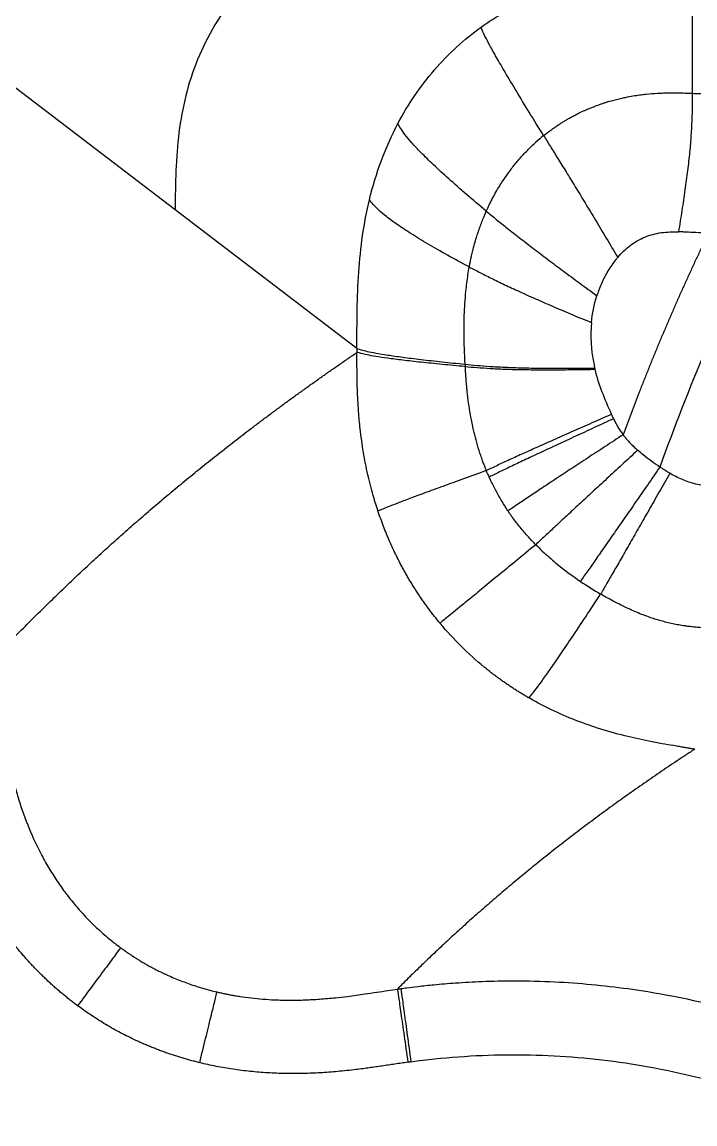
# Model space of a CAD drawing. Extents: x -54 to 18, y -18 to 89.
# Drawn here: x -45.58 to -41.06, y 16.23 to 23.63 of the extents above; entities that cross this region are included whole.
import ezdxf

# ---------------------------------------------------------------- set-up
doc = ezdxf.new("R2010")
doc.units = 0
doc.header["$MEASUREMENT"] = 0
doc.layers.add('GEOMETRY', color=2, linetype='Continuous', lineweight=25)

# ---------------------------------------------------------------- blocks, each defined once
blk = doc.blocks.new('2026 MINI-ASPIRE')
at = {"layer": 'GEOMETRY'}
for p, q in [((-26.6753, -28.3816), (-27.898, -27.4487)), ((-25.454, -29.3135), (-26.6753, -28.3816)), ((-25.454, -29.3135), (-25.454, -29.3387)), ((-25.454, -29.3387), (-25.454, -29.3398)), ((-26.1678, -29.8532), (-26.1678, -29.8533))]:
    blk.add_line(p, q, dxfattribs=at)
for points, knots in [([(-27.898, -27.4487), (-27.8986, -27.3919), (-27.8992, -27.3358), (-27.898, -27.2246), (-27.8961, -27.1696), (-27.8882, -27.0604), (-27.8822, -27.0062), (-27.8648, -26.8987), (-27.8536, -26.8454), (-27.8252, -26.7394), (-27.8082, -26.6867), (-27.7682, -26.582), (-27.7453, -26.5299), (-27.6685, -26.3744), (-27.6062, -26.2717), (-27.4664, -26.0678), (-27.3889, -25.9665), (-27.2287, -25.7648), (-27.1462, -25.6644), (-26.9871, -25.4638), (-26.9106, -25.3635), (-26.7738, -25.1625), (-26.7135, -25.0618), (-26.6646, -24.9602)], [0, 0, 0, 0, 0.0625, 0.0625, 0.125, 0.125, 0.1875, 0.1875, 0.25, 0.25, 0.3125, 0.3125, 0.375, 0.375, 0.5, 0.5, 0.625, 0.625, 0.75, 0.75, 0.875, 0.875, 1, 1, 1, 1]), ([(-23.2033, -25.8802), (-23.3309, -25.8838), (-23.456, -25.8874), (-23.7027, -25.8979), (-23.8243, -25.905), (-24.064, -25.925), (-24.1822, -25.9381), (-24.4149, -25.9718), (-24.5294, -25.9926), (-24.7537, -26.0427), (-24.8635, -26.0721), (-25.0772, -26.1398), (-25.1811, -26.1781), (-25.4813, -26.3063), (-25.6663, -26.4093), (-25.9118, -26.5859), (-25.9883, -26.6484), (-26.1293, -26.7796), (-26.1939, -26.8483), (-26.3102, -26.9906), (-26.362, -27.0643), (-26.4525, -27.2157), (-26.4912, -27.2934), (-26.5562, -27.4517), (-26.5823, -27.5324), (-26.6235, -27.6961), (-26.6385, -27.7791), (-26.6596, -27.9473), (-26.6658, -28.0324), (-26.6731, -28.2051), (-26.6742, -28.2926), (-26.6753, -28.3816)], [0, 0, 0, 0, 0.0625, 0.0625, 0.125, 0.125, 0.1875, 0.1875, 0.25, 0.25, 0.3125, 0.3125, 0.375, 0.375, 0.5, 0.5, 0.5625, 0.5625, 0.625, 0.625, 0.6875, 0.6875, 0.75, 0.75, 0.8125, 0.8125, 0.875, 0.875, 0.9375, 0.9375, 1, 1, 1, 1]), ([(-24.6207, -27.1551), (-24.5196, -27.0826), (-24.4119, -27.0218), (-24.1876, -26.9246), (-24.071, -26.8883), (-23.8918, -26.8502), (-23.8314, -26.8401), (-23.7093, -26.8246), (-23.6476, -26.8192), (-23.5229, -26.8118), (-23.46, -26.8098), (-23.3328, -26.8078), (-23.2685, -26.8078), (-23.2033, -26.8078)], [0, 0, 0, 0, 0.25, 0.25, 0.5, 0.5, 0.625, 0.625, 0.75, 0.75, 0.875, 0.875, 1, 1, 1, 1]), ([(-23.2033, -26.8078), (-23.2033, -26.814), (-23.2033, -26.8206), (-23.2033, -26.8385), (-23.2033, -26.8499), (-23.2033, -26.8803), (-23.2033, -26.8993), (-23.2033, -26.9463), (-23.2033, -26.9743), (-23.2033, -27.0398), (-23.2033, -27.0773), (-23.2033, -27.1612), (-23.2033, -27.2076), (-23.2033, -27.3082), (-23.2033, -27.3623), (-23.2033, -27.4767), (-23.2033, -27.5368), (-23.2033, -27.599)], [0, 0, 0, 0, 0.125, 0.125, 0.25, 0.25, 0.375, 0.375, 0.5, 0.5, 0.625, 0.625, 0.75, 0.75, 0.875, 0.875, 1, 1, 1, 1]), ([(-25.179, -27.8025), (-25.1103, -27.6724), (-25.0279, -27.5512), (-24.84, -27.3334), (-24.7345, -27.2368), (-24.6207, -27.1551)], [0, 0, 0, 0, 0.5, 0.5, 1, 1, 1, 1]), ([(-24.2008, -27.8835), (-24.2343, -27.8294), (-24.2666, -27.7769), (-24.3279, -27.6767), (-24.3569, -27.629), (-24.4105, -27.5398), (-24.4352, -27.4983), (-24.4797, -27.4227), (-24.4995, -27.3885), (-24.5341, -27.3278), (-24.5488, -27.3014), (-24.5735, -27.256), (-24.5834, -27.237), (-24.5992, -27.2054), (-24.605, -27.1928), (-24.6142, -27.1716), (-24.6176, -27.1632), (-24.6207, -27.1551)], [0, 0, 0, 0, 0.125, 0.125, 0.25, 0.25, 0.375, 0.375, 0.5, 0.5, 0.625, 0.625, 0.75, 0.75, 0.875, 0.875, 1, 1, 1, 1]), ([(-23.8147, -27.6706), (-23.8082, -27.6684), (-23.7953, -27.664), (-23.776, -27.6579), (-23.757, -27.6523), (-23.7382, -27.647), (-23.7198, -27.642), (-23.7016, -27.6374), (-23.6838, -27.6332), (-23.6627, -27.6285), (-23.631, -27.6219), (-23.5914, -27.6148), (-23.5493, -27.6087), (-23.4983, -27.6028), (-23.4478, -27.5989), (-23.3958, -27.5968), (-23.3509, -27.5959), (-23.3021, -27.596), (-23.2511, -27.5971), (-23.2187, -27.5984), (-23.2033, -27.599)], [0, 0, 0, 0, 0.033244, 0.065884, 0.097919, 0.129351, 0.160179, 0.190403, 0.220023, 0.249039, 0.295275, 0.376371, 0.443982, 0.501313, 0.625208, 0.688911, 0.753093, 0.842965, 0.925269, 1, 1, 1, 1]), ([(-23.2034, -27.599), (-23.2034, -27.6261), (-23.2034, -27.6542), (-23.2041, -27.7134), (-23.2047, -27.7446), (-23.2071, -27.8103), (-23.2089, -27.8448), (-23.2138, -27.9174), (-23.2169, -27.9553), (-23.2246, -28.0343), (-23.2292, -28.0753), (-23.2397, -28.16), (-23.2456, -28.2037), (-23.2585, -28.2933), (-23.2654, -28.3392), (-23.2799, -28.433), (-23.2875, -28.4809), (-23.2949, -28.5298)], [0, 0, 0, 0, 0.125, 0.125, 0.25, 0.25, 0.375, 0.375, 0.5, 0.5, 0.625, 0.625, 0.75, 0.75, 0.875, 0.875, 1, 1, 1, 1]), ([(-23.2033, -27.599), (-23.1886, -27.5996), (-23.1572, -27.601), (-23.0945, -27.6041), (-23.0257, -27.6076), (-22.9562, -27.6112), (-22.904, -27.6137), (-22.862, -27.6156), (-22.8374, -27.6165), (-22.8268, -27.6169)], [0, 0, 0, 0, 0.117031, 0.249956, 0.499997, 0.665414, 0.803885, 0.915413, 1, 1, 1, 1]), ([(-24.0995, -27.8098), (-24.0934, -27.8058), (-24.0805, -27.7975), (-24.0603, -27.7849), (-24.0383, -27.7719), (-24.0144, -27.7584), (-23.9887, -27.7447), (-23.9584, -27.7294), (-23.9257, -27.7142), (-23.8904, -27.6991), (-23.8541, -27.6846), (-23.8285, -27.6755), (-23.8147, -27.6706)], [0, 0, 0, 0, 0.069345, 0.144275, 0.224791, 0.310891, 0.402573, 0.499835, 0.630913, 0.743626, 0.861438, 1, 1, 1, 1]), ([(-25.3704, -28.3147), (-25.3487, -28.2247), (-25.3221, -28.1365), (-25.2583, -27.9653), (-25.2212, -27.8822), (-25.179, -27.8025)], [0, 0, 0, 0, 0.5, 0.5, 1, 1, 1, 1]), ([(-24.5856, -28.3908), (-24.6317, -28.3526), (-24.6762, -28.315), (-24.7606, -28.2424), (-24.8004, -28.2074), (-24.8745, -28.141), (-24.9086, -28.1095), (-24.9705, -28.0509), (-24.9982, -28.0237), (-25.047, -27.974), (-25.0681, -27.9516), (-25.1038, -27.9113), (-25.1185, -27.8935), (-25.1426, -27.8619), (-25.152, -27.8482), (-25.1674, -27.8237), (-25.1734, -27.8128), (-25.179, -27.8025)], [0, 0, 0, 0, 0.125, 0.125, 0.25, 0.25, 0.375, 0.375, 0.5, 0.5, 0.625, 0.625, 0.75, 0.75, 0.875, 0.875, 1, 1, 1, 1]), ([(-24.2008, -27.8835), (-24.1968, -27.8803), (-24.1889, -27.874), (-24.1772, -27.8649), (-24.165, -27.8557), (-24.1474, -27.8428), (-24.1294, -27.83), (-24.1117, -27.8179), (-24.1036, -27.8125), (-24.0995, -27.8098)], [0, 0, 0, 0, 0.121594, 0.243188, 0.355095, 0.486458, 0.766252, 0.883122, 1, 1, 1, 1]), ([(-24.2007, -27.8834), (-24.1862, -27.9069), (-24.1711, -27.9311), (-24.1392, -27.9823), (-24.1225, -28.0093), (-24.0872, -28.0662), (-24.0687, -28.0961), (-24.0298, -28.1592), (-24.0095, -28.1923), (-23.9673, -28.2615), (-23.9454, -28.2976), (-23.9003, -28.3722), (-23.8771, -28.4109), (-23.8295, -28.4904), (-23.8051, -28.5312), (-23.7552, -28.6148), (-23.7297, -28.6575), (-23.7034, -28.7012)], [0, 0, 0, 0, 0.125, 0.125, 0.25, 0.25, 0.375, 0.375, 0.5, 0.5, 0.625, 0.625, 0.75, 0.75, 0.875, 0.875, 1, 1, 1, 1]), ([(-24.5856, -28.3908), (-24.5825, -28.3841), (-24.576, -28.3696), (-24.565, -28.3466), (-24.5522, -28.3209), (-24.5374, -28.2925), (-24.5121, -28.247), (-24.481, -28.1961), (-24.4457, -28.1447), (-24.4179, -28.1071), (-24.3917, -28.0738), (-24.3649, -28.0419), (-24.3377, -28.0114), (-24.31, -27.9823), (-24.282, -27.9545), (-24.2628, -27.9369), (-24.2533, -27.9282)], [0, 0, 0, 0, 0.038762, 0.083188, 0.133271, 0.189002, 0.250374, 0.405401, 0.501007, 0.576167, 0.650028, 0.722595, 0.793873, 0.863864, 0.932572, 1, 1, 1, 1]), ([(-25.454, -29.3135), (-25.454, -29.2258), (-25.454, -29.1395), (-25.4508, -28.9689), (-25.4477, -28.8847), (-25.4363, -28.7181), (-25.4279, -28.6358), (-25.4044, -28.4734), (-25.3893, -28.3933), (-25.3704, -28.3147)], [0, 0, 0, 0, 0.25, 0.25, 0.5, 0.5, 0.75, 0.75, 1, 1, 1, 1]), ([(-24.6997, -28.7658), (-24.7502, -28.7391), (-24.799, -28.7127), (-24.8918, -28.6611), (-24.9357, -28.6359), (-25.0176, -28.5876), (-25.0556, -28.5644), (-25.1247, -28.5205), (-25.1558, -28.4999), (-25.2111, -28.4614), (-25.2352, -28.4436), (-25.2766, -28.411), (-25.294, -28.3962), (-25.3231, -28.3691), (-25.3348, -28.357), (-25.3546, -28.3346), (-25.3627, -28.3244), (-25.3704, -28.3147)], [0, 0, 0, 0, 0.125, 0.125, 0.25, 0.25, 0.375, 0.375, 0.5, 0.5, 0.625, 0.625, 0.75, 0.75, 0.875, 0.875, 1, 1, 1, 1]), ([(-24.638, -28.5248), (-24.6368, -28.5213), (-24.6337, -28.5122), (-24.6263, -28.4916), (-24.6152, -28.4621), (-24.6028, -28.431), (-24.5927, -28.4069), (-24.5875, -28.3952), (-24.5856, -28.3908)], [0, 0, 0, 0, 0.077215, 0.200872, 0.456496, 0.73385, 0.900002, 1, 1, 1, 1]), ([(-24.5856, -28.3908), (-24.5642, -28.4086), (-24.5421, -28.4268), (-24.4954, -28.4647), (-24.4708, -28.4845), (-24.4189, -28.5258), (-24.3915, -28.5473), (-24.3339, -28.5921), (-24.3037, -28.6154), (-24.2407, -28.6636), (-24.2079, -28.6884), (-24.1401, -28.7395), (-24.1051, -28.7657), (-24.0333, -28.8192), (-23.9965, -28.8465), (-23.9211, -28.9021), (-23.8826, -28.9303), (-23.8432, -28.9591)], [0, 0, 0, 0, 0.125, 0.125, 0.25, 0.25, 0.375, 0.375, 0.5, 0.5, 0.625, 0.625, 0.75, 0.75, 0.875, 0.875, 1, 1, 1, 1]), ([(-24.6997, -28.7658), (-24.6983, -28.7579), (-24.6951, -28.7407), (-24.6894, -28.7129), (-24.6823, -28.681), (-24.6729, -28.6423), (-24.6617, -28.6009), (-24.6497, -28.5604), (-24.6417, -28.536), (-24.638, -28.5248)], [0, 0, 0, 0, 0.096571, 0.210646, 0.342199, 0.491196, 0.689412, 0.858992, 1, 1, 1, 1]), ([(-23.7034, -28.7012), (-23.6784, -28.6721), (-23.6507, -28.6453), (-23.5894, -28.599), (-23.5559, -28.5797), (-23.485, -28.5505), (-23.4477, -28.5407), (-23.3908, -28.5325), (-23.3717, -28.5309), (-23.3333, -28.5293), (-23.3141, -28.5294), (-23.2949, -28.5298)], [0, 0, 0, 0, 0.25, 0.25, 0.5, 0.5, 0.75, 0.75, 0.875, 0.875, 1, 1, 1, 1]), ([(-23.0949, -28.54), (-23.1062, -28.5635), (-23.1288, -28.6105), (-23.1621, -28.6811), (-23.1951, -28.7519), (-23.2276, -28.8227), (-23.2597, -28.8936), (-23.2915, -28.9646), (-23.3228, -29.0357), (-23.3537, -29.1069), (-23.3842, -29.1781), (-23.4144, -29.2493), (-23.4441, -29.3207), (-23.4734, -29.3921), (-23.5023, -29.4635), (-23.5308, -29.535), (-23.5589, -29.6066), (-23.5866, -29.6782), (-23.6139, -29.7498), (-23.6408, -29.8215), (-23.6584, -29.8693), (-23.6672, -29.8932)], [0, 0, 0, 0, 0.05322, 0.106379, 0.159475, 0.212508, 0.265478, 0.318383, 0.371223, 0.423998, 0.476706, 0.529348, 0.581921, 0.634427, 0.686863, 0.73923, 0.791527, 0.843753, 0.895907, 0.94799, 1, 1, 1, 1]), ([(-23.228, -28.5324), (-23.2367, -28.532), (-23.2537, -28.5312), (-23.276, -28.5304), (-23.2897, -28.53), (-23.2949, -28.5299)], [0, 0, 0, 0, 0.3878383, 0.7649182, 1, 1, 1, 1]), ([(-23.7034, -28.7012), (-23.7054, -28.7036), (-23.7096, -28.7085), (-23.7233, -28.7253), (-23.744, -28.7529), (-23.777, -28.8042), (-23.8122, -28.8721), (-23.8337, -28.9292), (-23.8431, -28.9588), (-23.8432, -28.9591)], [0, 0, 0, 0, 0.032298, 0.064823, 0.22122, 0.381454, 0.684275, 0.996333, 1, 1, 1, 1]), ([(-24.7277, -29.4191), (-24.7285, -29.4053), (-24.73, -29.3778), (-24.7318, -29.3362), (-24.7333, -29.2944), (-24.7347, -29.2379), (-24.7353, -29.1702), (-24.7338, -29.0904), (-24.7298, -29.0109), (-24.7238, -28.9383), (-24.7165, -28.8737), (-24.709, -28.8194), (-24.7028, -28.7836), (-24.6997, -28.7658)], [0, 0, 0, 0, 0.063023, 0.126446, 0.190256, 0.254444, 0.385211, 0.500309, 0.619667, 0.749467, 0.833726, 0.917239, 1, 1, 1, 1]), ([(-24.6997, -28.7658), (-24.6756, -28.7785), (-24.6508, -28.7915), (-24.5984, -28.8183), (-24.571, -28.8321), (-24.5131, -28.8605), (-24.4826, -28.8752), (-24.4187, -28.9054), (-24.3852, -28.9209), (-24.3156, -28.9527), (-24.2794, -28.9689), (-24.2047, -29.0018), (-24.1662, -29.0185), (-24.0874, -29.0524), (-24.047, -29.0695), (-23.9645, -29.1042), (-23.9225, -29.1217), (-23.8796, -29.1395)], [0, 0, 0, 0, 0.125, 0.125, 0.25, 0.25, 0.375, 0.375, 0.5, 0.5, 0.625, 0.625, 0.75, 0.75, 0.875, 0.875, 1, 1, 1, 1]), ([(-23.8795, -29.1395), (-23.8801, -29.1458), (-23.8812, -29.1583), (-23.8823, -29.1771), (-23.8831, -29.196), (-23.8835, -29.2149), (-23.8835, -29.2338), (-23.8831, -29.2528), (-23.8823, -29.2717), (-23.8811, -29.2907), (-23.8795, -29.3097), (-23.8766, -29.3387), (-23.8711, -29.3777), (-23.8643, -29.4133), (-23.8593, -29.4361), (-23.8577, -29.4426), (-23.857, -29.4459)], [0, 0, 0, 0, 0.061105, 0.122223, 0.183378, 0.244592, 0.305888, 0.367288, 0.428815, 0.49049, 0.552337, 0.614378, 0.77321, 0.934805, 0.967292, 1, 1, 1, 1]), ([(-25.454, -29.3135), (-25.4452, -29.3164), (-25.436, -29.3194), (-25.4137, -29.3258), (-25.4006, -29.3292), (-25.3684, -29.3365), (-25.3493, -29.3403), (-25.3038, -29.3486), (-25.2775, -29.353), (-25.2174, -29.3621), (-25.1837, -29.3669), (-25.109, -29.3769), (-25.068, -29.382), (-24.98, -29.3925), (-24.9328, -29.3978), (-24.8336, -29.4084), (-24.7815, -29.4138), (-24.7277, -29.4191)], [0, 0, 0, 0, 0.125, 0.125, 0.25, 0.25, 0.375, 0.375, 0.5, 0.5, 0.625, 0.625, 0.75, 0.75, 0.875, 0.875, 1, 1, 1, 1]), ([(-26.1678, -29.8532), (-26.1486, -29.8386), (-26.11, -29.8094), (-26.0521, -29.7659), (-25.9938, -29.7226), (-25.9352, -29.6794), (-25.8762, -29.6363), (-25.8169, -29.5935), (-25.7573, -29.5508), (-25.6973, -29.5082), (-25.6369, -29.4658), (-25.5763, -29.4236), (-25.5152, -29.3815), (-25.4744, -29.3537), (-25.454, -29.3398)], [0, 0, 0, 0, 0.080759, 0.161985, 0.243679, 0.325842, 0.408472, 0.49157, 0.575137, 0.659173, 0.743676, 0.828649, 0.91409, 1, 1, 1, 1]), ([(-24.7268, -29.4346), (-24.7806, -29.4299), (-24.8328, -29.4251), (-24.9321, -29.4155), (-24.9794, -29.4107), (-25.0675, -29.4012), (-25.1085, -29.3966), (-25.1833, -29.3876), (-25.2172, -29.3832), (-25.2773, -29.3749), (-25.3037, -29.3709), (-25.3492, -29.3633), (-25.3683, -29.3598), (-25.4006, -29.3531), (-25.4137, -29.35), (-25.436, -29.3441), (-25.4452, -29.3414), (-25.454, -29.3387)], [0, 0, 0, 0, 0.125, 0.125, 0.25, 0.25, 0.375, 0.375, 0.5, 0.5, 0.625, 0.625, 0.75, 0.75, 0.875, 0.875, 1, 1, 1, 1]), ([(-25.3128, -30.405), (-25.3156, -30.3965), (-25.3213, -30.3793), (-25.3294, -30.3535), (-25.3373, -30.3275), (-25.3559, -30.2638), (-25.3827, -30.1587), (-25.4121, -30.0087), (-25.4317, -29.8665), (-25.4447, -29.7248), (-25.4519, -29.585), (-25.454, -29.453), (-25.454, -29.3709), (-25.454, -29.3398)], [0, 0, 0, 0, 0.025051, 0.050142, 0.075271, 0.100432, 0.234484, 0.376518, 0.524918, 0.633075, 0.771935, 0.913511, 1, 1, 1, 1]), ([(-24.7277, -29.4192), (-24.7023, -29.4217), (-24.6761, -29.4242), (-24.6209, -29.429), (-24.5919, -29.4312), (-24.5305, -29.4354), (-24.4982, -29.4372), (-24.4304, -29.4404), (-24.3948, -29.4417), (-24.3207, -29.4439), (-24.2823, -29.4447), (-24.2028, -29.4459), (-24.1619, -29.4463), (-24.078, -29.4467), (-24.0351, -29.4467), (-23.9474, -29.4464), (-23.9027, -29.4462), (-23.857, -29.4459)], [0, 0, 0, 0, 0.125, 0.125, 0.25, 0.25, 0.375, 0.375, 0.5, 0.5, 0.625, 0.625, 0.75, 0.75, 0.875, 0.875, 1, 1, 1, 1]), ([(-24.7268, -29.4345), (-24.7014, -29.4368), (-24.6752, -29.439), (-24.62, -29.4433), (-24.591, -29.4453), (-24.5296, -29.4488), (-24.4973, -29.4504), (-24.4293, -29.453), (-24.3938, -29.454), (-24.3196, -29.4555), (-24.2811, -29.4559), (-24.2016, -29.4564), (-24.1606, -29.4564), (-24.0766, -29.4559), (-24.0336, -29.4555), (-23.9458, -29.4544), (-23.901, -29.4538), (-23.8553, -29.453)], [0, 0, 0, 0, 0.125, 0.125, 0.25, 0.25, 0.375, 0.375, 0.5, 0.5, 0.625, 0.625, 0.75, 0.75, 0.875, 0.875, 1, 1, 1, 1]), ([(-24.7227, -29.499), (-24.7234, -29.4879), (-24.7249, -29.4664), (-24.7262, -29.445), (-24.7268, -29.4346)], [0, 0, 0, 0, 0.519072, 1, 1, 1, 1]), ([(-23.7443, -29.7552), (-23.7662, -29.7061), (-23.7879, -29.6569), (-23.826, -29.5565), (-23.8426, -29.5052), (-23.8553, -29.453)], [0, 0, 0, 0, 0.5, 0.5, 1, 1, 1, 1]), ([(-24.7165, -29.576), (-24.7171, -29.569), (-24.7184, -29.5551), (-24.7199, -29.5374), (-24.7213, -29.5187), (-24.7222, -29.5069), (-24.7227, -29.499)], [0, 0, 0, 0, 0.271148, 0.542274, 0.691516, 1, 1, 1, 1]), ([(-24.5851, -30.1334), (-24.5875, -30.1275), (-24.5928, -30.1145), (-24.6013, -30.0927), (-24.6115, -30.0652), (-24.6227, -30.0333), (-24.6379, -29.9867), (-24.6549, -29.9293), (-24.6684, -29.8757), (-24.6783, -29.8309), (-24.6878, -29.7836), (-24.699, -29.7185), (-24.7078, -29.6565), (-24.7132, -29.609), (-24.7154, -29.5866), (-24.7165, -29.576)], [0, 0, 0, 0, 0.032922, 0.073557, 0.121912, 0.185938, 0.249988, 0.377861, 0.498286, 0.538504, 0.617306, 0.750332, 0.882759, 0.944193, 1, 1, 1, 1]), ([(-23.7443, -29.7552), (-23.7893, -29.7751), (-23.8332, -29.7946), (-23.9192, -29.8327), (-23.9612, -29.8514), (-24.0431, -29.8876), (-24.0829, -29.9053), (-24.1601, -29.9395), (-24.1973, -29.9561), (-24.2688, -29.988), (-24.303, -30.0033), (-24.3681, -30.0327), (-24.399, -30.0467), (-24.4573, -30.0735), (-24.4848, -30.0862), (-24.5368, -30.1106), (-24.5614, -30.1222), (-24.5851, -30.1334)], [0, 0, 0, 0, 0.125, 0.125, 0.25, 0.25, 0.375, 0.375, 0.5, 0.5, 0.625, 0.625, 0.75, 0.75, 0.875, 0.875, 1, 1, 1, 1]), ([(-23.731, -29.7849), (-23.7756, -29.8055), (-23.8193, -29.8256), (-23.9046, -29.8649), (-23.9463, -29.8842), (-24.0275, -29.9218), (-24.067, -29.9401), (-24.1435, -29.9758), (-24.1805, -29.993), (-24.2514, -30.0263), (-24.2854, -30.0423), (-24.35, -30.0728), (-24.3807, -30.0874), (-24.4388, -30.115), (-24.4662, -30.1281), (-24.5181, -30.1531), (-24.5427, -30.165), (-24.5664, -30.1765)], [0, 0, 0, 0, 0.125, 0.125, 0.25, 0.25, 0.375, 0.375, 0.5, 0.5, 0.625, 0.625, 0.75, 0.75, 0.875, 0.875, 1, 1, 1, 1]), ([(-23.731, -29.7849), (-23.7288, -29.7898), (-23.7244, -29.7994), (-23.7172, -29.8136), (-23.7098, -29.8275), (-23.702, -29.8412), (-23.6938, -29.8546), (-23.6853, -29.8677), (-23.6765, -29.8807), (-23.6703, -29.8891), (-23.6672, -29.8933)], [0, 0, 0, 0, 0.126439, 0.252288, 0.377637, 0.502573, 0.627188, 0.75157, 0.875811, 1, 1, 1, 1]), ([(-27.841, -31.3421), (-27.826, -31.3265), (-27.7959, -31.2953), (-27.7506, -31.249), (-27.7052, -31.2029), (-27.6597, -31.157), (-27.614, -31.1114), (-27.5681, -31.066), (-27.5221, -31.0209), (-27.4759, -30.976), (-27.4296, -30.9314), (-27.3831, -30.887), (-27.3365, -30.8429), (-27.2897, -30.799), (-27.2428, -30.7554), (-27.1957, -30.712), (-27.1485, -30.6689), (-27.1011, -30.626), (-27.0536, -30.5833), (-26.9883, -30.5253), (-26.9049, -30.4522), (-26.803, -30.3645), (-26.6999, -30.2776), (-26.5957, -30.1913), (-26.4904, -30.1056), (-26.3839, -30.0207), (-26.2763, -29.9363), (-26.2041, -29.8811), (-26.1678, -29.8533)], [0, 0, 0, 0, 0.027062, 0.054208, 0.081438, 0.108752, 0.13615, 0.163632, 0.191198, 0.218848, 0.246582, 0.274401, 0.302304, 0.330291, 0.358363, 0.386519, 0.41476, 0.443085, 0.471495, 0.49999, 0.560174, 0.621019, 0.682525, 0.744694, 0.807526, 0.87102, 0.935178, 1, 1, 1, 1]), ([(-23.6672, -29.8933), (-23.7081, -29.92), (-23.7481, -29.9462), (-23.8264, -29.9974), (-23.8647, -30.0225), (-23.9394, -30.0714), (-23.9758, -30.0954), (-24.0463, -30.1418), (-24.0805, -30.1643), (-24.1461, -30.2077), (-24.1776, -30.2285), (-24.2376, -30.2684), (-24.2662, -30.2875), (-24.3204, -30.3237), (-24.3461, -30.3409), (-24.3949, -30.3737), (-24.418, -30.3893), (-24.4404, -30.4044)], [0, 0, 0, 0, 0.125, 0.125, 0.25, 0.25, 0.375, 0.375, 0.5, 0.5, 0.625, 0.625, 0.75, 0.75, 0.875, 0.875, 1, 1, 1, 1]), ([(-23.6672, -29.8932), (-23.6648, -29.8964), (-23.6599, -29.9029), (-23.6522, -29.9125), (-23.644, -29.9222), (-23.6355, -29.9319), (-23.6226, -29.946), (-23.6051, -29.9642), (-23.5898, -29.9784), (-23.5822, -29.9856)], [0, 0, 0, 0, 0.095616, 0.193657, 0.294171, 0.397199, 0.502782, 0.749984, 1, 1, 1, 1]), ([(-23.5695, -29.9969), (-23.6055, -30.0301), (-23.6407, -30.0626), (-23.7095, -30.1262), (-23.7432, -30.1574), (-23.809, -30.2182), (-23.8411, -30.2479), (-23.9033, -30.3055), (-23.9335, -30.3334), (-23.9915, -30.3872), (-24.0194, -30.4131), (-24.0727, -30.4626), (-24.098, -30.4862), (-24.1464, -30.5312), (-24.1693, -30.5526), (-24.2129, -30.5933), (-24.2336, -30.6126), (-24.2537, -30.6314)], [0, 0, 0, 0, 0.125, 0.125, 0.25, 0.25, 0.375, 0.375, 0.5, 0.5, 0.625, 0.625, 0.75, 0.75, 0.875, 0.875, 1, 1, 1, 1]), ([(-23.5822, -29.9856), (-23.5801, -29.9875), (-23.5759, -29.9913), (-23.5716, -29.995), (-23.5695, -29.9969)], [0, 0, 0, 0, 0.500927, 1, 1, 1, 1]), ([(-23.4202, -30.1099), (-23.4482, -30.1503), (-23.4755, -30.1897), (-23.529, -30.2671), (-23.5551, -30.3049), (-23.6062, -30.3787), (-23.6312, -30.4147), (-23.6796, -30.4845), (-23.703, -30.5183), (-23.7483, -30.5834), (-23.77, -30.6147), (-23.8117, -30.6745), (-23.8316, -30.703), (-23.8694, -30.7572), (-23.8874, -30.7829), (-23.9217, -30.8319), (-23.9381, -30.8552), (-23.9539, -30.8777)], [0, 0, 0, 0, 0.125, 0.125, 0.25, 0.25, 0.375, 0.375, 0.5, 0.5, 0.625, 0.625, 0.75, 0.75, 0.875, 0.875, 1, 1, 1, 1]), ([(-23.3537, -30.1518), (-23.365, -30.1452), (-23.3761, -30.1382), (-23.3983, -30.1242), (-23.4093, -30.1171), (-23.4202, -30.1099)], [0, 0, 0, 0, 0.5, 0.5, 1, 1, 1, 1]), ([(-24.5854, -30.1335), (-24.638, -30.1525), (-24.6892, -30.171), (-24.7868, -30.2065), (-24.8333, -30.2235), (-24.9204, -30.2554), (-24.961, -30.2703), (-25.0354, -30.2978), (-25.0692, -30.3104), (-25.1296, -30.3331), (-25.1561, -30.3431), (-25.2024, -30.3608), (-25.2221, -30.3685), (-25.2556, -30.3817), (-25.2695, -30.3872), (-25.2933, -30.3969), (-25.3032, -30.401), (-25.3128, -30.405)], [0, 0, 0, 0, 0.125, 0.125, 0.25, 0.25, 0.375, 0.375, 0.5, 0.5, 0.625, 0.625, 0.75, 0.75, 0.875, 0.875, 1, 1, 1, 1]), ([(-24.5664, -30.1765), (-24.5698, -30.1688), (-24.5763, -30.1545), (-24.5825, -30.1401), (-24.5854, -30.1335)], [0, 0, 0, 0, 0.53899, 1, 1, 1, 1]), ([(-24.4403, -30.4044), (-24.4412, -30.4032), (-24.4549, -30.3826), (-24.4826, -30.3386), (-24.5201, -30.2723), (-24.548, -30.2166), (-24.5625, -30.1849), (-24.5664, -30.1765)], [0, 0, 0, 0, 0.0170029, 0.284037, 0.5986866, 0.8933341, 1, 1, 1, 1]), ([(-23.3537, -30.1518), (-23.378, -30.1946), (-23.4017, -30.2364), (-23.4483, -30.3183), (-23.471, -30.3583), (-23.5155, -30.4364), (-23.5372, -30.4744), (-23.5793, -30.5482), (-23.5997, -30.5839), (-23.6391, -30.6527), (-23.658, -30.6857), (-23.6943, -30.7489), (-23.7117, -30.779), (-23.7447, -30.8362), (-23.7604, -30.8633), (-23.7903, -30.9149), (-23.8046, -30.9395), (-23.8183, -30.9632)], [0, 0, 0, 0, 0.125, 0.125, 0.25, 0.25, 0.375, 0.375, 0.5, 0.5, 0.625, 0.625, 0.75, 0.75, 0.875, 0.875, 1, 1, 1, 1]), ([(-22.9937, -30.254), (-23.025, -30.251), (-23.0562, -30.2474), (-23.1184, -30.2378), (-23.1494, -30.2317), (-23.2103, -30.2159), (-23.2403, -30.2061), (-23.2984, -30.182), (-23.3266, -30.1678), (-23.3537, -30.1518)], [0, 0, 0, 0, 0.25, 0.25, 0.5, 0.5, 0.75, 0.75, 1, 1, 1, 1]), ([(-24.8965, -31.1586), (-24.903, -31.1509), (-24.9158, -31.1353), (-24.9347, -31.1115), (-24.9533, -31.0876), (-24.9716, -31.0633), (-24.9896, -31.0387), (-25.0073, -31.0139), (-25.0246, -30.9889), (-25.0417, -30.9636), (-25.0584, -30.938), (-25.0747, -30.9123), (-25.0907, -30.8863), (-25.1064, -30.8601), (-25.1218, -30.8336), (-25.1367, -30.807), (-25.1514, -30.7802), (-25.1691, -30.7465), (-25.1898, -30.7057), (-25.2128, -30.6575), (-25.2349, -30.6085), (-25.256, -30.5587), (-25.276, -30.5081), (-25.2951, -30.4569), (-25.3069, -30.4223), (-25.3128, -30.405)], [0, 0, 0, 0, 0.034986, 0.070014, 0.105082, 0.140186, 0.175323, 0.210491, 0.245685, 0.280903, 0.316142, 0.351398, 0.386667, 0.421947, 0.457233, 0.492521, 0.527808, 0.56309, 0.62437, 0.686077, 0.748185, 0.810663, 0.873482, 0.936606, 1, 1, 1, 1]), ([(-24.2538, -30.6313), (-24.2576, -30.6274), (-24.2668, -30.618), (-24.2857, -30.5981), (-24.3198, -30.5607), (-24.3553, -30.519), (-24.3892, -30.476), (-24.4096, -30.4485), (-24.4271, -30.4239), (-24.436, -30.4108), (-24.4403, -30.4044)], [0, 0, 0, 0, 0.054932, 0.134986, 0.280149, 0.570873, 0.692618, 0.838804, 0.920746, 1, 1, 1, 1]), ([(-24.2538, -30.6313), (-24.3, -30.6694), (-24.345, -30.7064), (-24.4311, -30.7773), (-24.4722, -30.8111), (-24.5492, -30.8744), (-24.5852, -30.904), (-24.6511, -30.9582), (-24.6811, -30.9828), (-24.7347, -31.0267), (-24.7583, -31.046), (-24.7993, -31.0796), (-24.8168, -31.0939), (-24.8464, -31.118), (-24.8586, -31.1279), (-24.8795, -31.1449), (-24.8882, -31.1519), (-24.8965, -31.1586)], [0, 0, 0, 0, 0.125, 0.125, 0.25, 0.25, 0.375, 0.375, 0.5, 0.5, 0.625, 0.625, 0.75, 0.75, 0.875, 0.875, 1, 1, 1, 1]), ([(-24.3002, -31.6605), (-24.2939, -31.6533), (-24.2874, -31.6457), (-24.2716, -31.6265), (-24.2623, -31.6148), (-24.2399, -31.5853), (-24.2267, -31.5675), (-24.1956, -31.5245), (-24.1778, -31.4993), (-24.1374, -31.4413), (-24.1148, -31.4085), (-24.0653, -31.3357), (-24.0383, -31.2958), (-23.9807, -31.2097), (-23.95, -31.1635), (-23.8859, -31.0665), (-23.8525, -31.0156), (-23.8183, -30.9632)], [0, 0, 0, 0, 0.125, 0.125, 0.25, 0.25, 0.375, 0.375, 0.5, 0.5, 0.625, 0.625, 0.75, 0.75, 0.875, 0.875, 1, 1, 1, 1]), ([(-23.0779, -31.1943), (-23.0841, -31.1939), (-23.0976, -31.193), (-23.1192, -31.1914), (-23.146, -31.1892), (-23.176, -31.1864), (-23.2084, -31.183), (-23.237, -31.1795), (-23.2691, -31.1751), (-23.3039, -31.1691), (-23.3442, -31.1608), (-23.3974, -31.1481), (-23.468, -31.1276), (-23.5554, -31.0955), (-23.6329, -31.0614), (-23.6924, -31.0323), (-23.7373, -31.0089), (-23.7777, -30.9867), (-23.8056, -30.9706), (-23.8183, -30.9632)], [0, 0, 0, 0, 0.023988, 0.051654, 0.083017, 0.127154, 0.16722, 0.207607, 0.237646, 0.291045, 0.342794, 0.394808, 0.500176, 0.623795, 0.750489, 0.823703, 0.877023, 0.943911, 1, 1, 1, 1]), ([(-24.3002, -31.6605), (-24.3085, -31.6557), (-24.325, -31.6461), (-24.3496, -31.6313), (-24.3738, -31.6163), (-24.3978, -31.601), (-24.4215, -31.5855), (-24.4449, -31.5698), (-24.468, -31.5538), (-24.4908, -31.5375), (-24.5133, -31.5211), (-24.5355, -31.5044), (-24.5574, -31.4876), (-24.579, -31.4705), (-24.6472, -31.4152), (-24.7568, -31.3161), (-24.8512, -31.2131), (-24.8959, -31.1594), (-24.8965, -31.1586)], [0, 0, 0, 0, 0.036671, 0.073221, 0.109643, 0.145935, 0.182091, 0.21811, 0.253985, 0.289714, 0.325294, 0.360721, 0.395991, 0.431102, 0.46605, 0.732488, 0.996079, 1, 1, 1, 1]), ([(-23.1851, -32.0056), (-23.1928, -32.0043), (-23.2086, -32.0016), (-23.2331, -31.9975), (-23.2602, -31.993), (-23.2924, -31.9876), (-23.3413, -31.9795), (-23.4098, -31.9676), (-23.5188, -31.9471), (-23.6643, -31.915), (-23.8296, -31.8683), (-23.9939, -31.8099), (-24.1453, -31.7442), (-24.2474, -31.6909), (-24.2973, -31.6622), (-24.3002, -31.6605)], [0, 0, 0, 0, 0.0198741, 0.0409869, 0.0633719, 0.0900608, 0.124553, 0.1897869, 0.2677819, 0.407704, 0.5702419, 0.7061638, 0.8528948, 0.9915185, 1, 1, 1, 1]), ([(-27.8111, -31.9444), (-27.8096, -31.9556), (-27.8065, -31.978), (-27.8013, -32.0115), (-27.7957, -32.0448), (-27.7897, -32.078), (-27.7833, -32.1111), (-27.7715, -32.168), (-27.7533, -32.2448), (-27.7159, -32.3773), (-27.6593, -32.5361), (-27.5862, -32.6921), (-27.5186, -32.8116), (-27.4617, -32.9005), (-27.4009, -32.9849), (-27.3469, -33.0516), (-27.302, -33.1027), (-27.2673, -33.1398), (-27.2318, -33.1759), (-27.1953, -33.2109), (-27.1579, -33.2447), (-27.1196, -33.2773), (-27.0806, -33.3089), (-27.0539, -33.3289), (-27.0405, -33.3389)], [0, 0, 0, 0, 0.020712, 0.041398, 0.06205, 0.08266, 0.10322, 0.123725, 0.189247, 0.24774, 0.376006, 0.497707, 0.56296, 0.627362, 0.690868, 0.753447, 0.784516, 0.815515, 0.846442, 0.877298, 0.908081, 0.938792, 0.969432, 1, 1, 1, 1]), ([(-27.3294, -33.7287), (-27.3373, -33.7227), (-27.3532, -33.7109), (-27.3766, -33.6928), (-27.3999, -33.6743), (-27.4229, -33.6556), (-27.4456, -33.6366), (-27.4681, -33.6173), (-27.4903, -33.5976), (-27.5123, -33.5777), (-27.5341, -33.5575), (-27.5556, -33.537), (-27.5768, -33.5161), (-27.5978, -33.495), (-27.6186, -33.4736), (-27.6391, -33.4519), (-27.6593, -33.4299), (-27.6794, -33.4076), (-27.7201, -33.361), (-27.7795, -33.2883), (-27.854, -33.1866), (-27.9234, -33.0805), (-27.9771, -32.9884), (-28.0176, -32.9123), (-28.0469, -32.8538), (-28.0747, -32.7944), (-28.1011, -32.734), (-28.1261, -32.6729), (-28.1496, -32.6108), (-28.1717, -32.5478), (-28.1924, -32.484), (-28.2116, -32.4193), (-28.2294, -32.3537), (-28.2458, -32.2872), (-28.2607, -32.2199), (-28.2742, -32.1517), (-28.2863, -32.0826), (-28.2932, -32.0361), (-28.2966, -32.0128)], [0, 0, 0, 0, 0.014666, 0.029325, 0.043979, 0.05863, 0.073281, 0.087935, 0.102594, 0.11726, 0.131937, 0.146626, 0.16133, 0.176051, 0.190793, 0.205557, 0.220346, 0.235162, 0.250008, 0.312058, 0.374289, 0.436875, 0.499987, 0.532272, 0.564617, 0.597045, 0.629577, 0.662233, 0.695033, 0.727999, 0.76115, 0.794506, 0.828086, 0.861909, 0.895994, 0.93036, 0.965022, 1, 1, 1, 1]), ([(-23.1849, -32.0046), (-23.2051, -32.0177), (-23.2452, -32.0439), (-23.305, -32.0836), (-23.3645, -32.1234), (-23.4234, -32.1634), (-23.4819, -32.2034), (-23.5399, -32.2437), (-23.5974, -32.284), (-23.6545, -32.3245), (-23.711, -32.3651), (-23.7672, -32.4058), (-23.8228, -32.4466), (-23.878, -32.4876), (-23.9327, -32.5287), (-23.9869, -32.5698), (-24.0407, -32.6111), (-24.0939, -32.6525), (-24.1467, -32.694), (-24.2154, -32.7486), (-24.2993, -32.8164), (-24.3971, -32.8972), (-24.4921, -32.9774), (-24.5844, -33.0569), (-24.6749, -33.1366), (-24.7637, -33.2164), (-24.8507, -33.2962), (-24.9359, -33.3761), (-25.0195, -33.4561), (-25.1014, -33.5359), (-25.1554, -33.5898), (-25.1821, -33.6166)], [0, 0, 0, 0, 0.029404, 0.058616, 0.087638, 0.116468, 0.145106, 0.173553, 0.201809, 0.229874, 0.257748, 0.28543, 0.31292, 0.34022, 0.367328, 0.394245, 0.420971, 0.447505, 0.473849, 0.500001, 0.550406, 0.600034, 0.647475, 0.694166, 0.740107, 0.785297, 0.829737, 0.873427, 0.916367, 0.958558, 1, 1, 1, 1]), ([(-27.0405, -33.3389), (-27.0486, -33.3499), (-27.0621, -33.3681), (-27.098, -33.4165), (-27.1204, -33.4467), (-27.1718, -33.5161), (-27.2008, -33.5552), (-27.2629, -33.6389), (-27.2959, -33.6834), (-27.3294, -33.7287)], [0, 0, 0, 0, 0.25, 0.25, 0.5, 0.5, 0.75, 0.75, 1, 1, 1, 1]), ([(-27.0405, -33.3389), (-27.0335, -33.344), (-27.0195, -33.3543), (-26.9981, -33.3693), (-26.9763, -33.3841), (-26.9542, -33.3987), (-26.9317, -33.413), (-26.909, -33.427), (-26.8858, -33.4407), (-26.8624, -33.4542), (-26.8386, -33.4673), (-26.8144, -33.4802), (-26.79, -33.4927), (-26.7652, -33.5049), (-26.7401, -33.5168), (-26.7086, -33.5311), (-26.6706, -33.5474), (-26.6258, -33.5651), (-26.5805, -33.5817), (-26.5345, -33.5972), (-26.488, -33.6115), (-26.441, -33.6246), (-26.4094, -33.6324), (-26.3935, -33.6363)], [0, 0, 0, 0, 0.036278, 0.072762, 0.109452, 0.146349, 0.183452, 0.220761, 0.258277, 0.295999, 0.333927, 0.372061, 0.4104, 0.448946, 0.487697, 0.526653, 0.593569, 0.660724, 0.728116, 0.795744, 0.863603, 0.93169, 1, 1, 1, 1]), ([(-25.1592, -33.6133), (-25.1462, -33.6116), (-25.1086, -33.6065), (-25.0348, -33.5974), (-24.9258, -33.5858), (-24.7816, -33.5737), (-24.6019, -33.5639), (-24.3791, -33.5596), (-24.0518, -33.5676), (-23.5596, -33.6135), (-22.8582, -33.7564), (-22.3096, -33.9558), (-21.9718, -34.115), (-21.8884, -34.156), (-21.8057, -34.1984), (-21.7237, -34.2422), (-21.6424, -34.2873), (-21.5619, -34.3338), (-21.4822, -34.3816), (-21.4032, -34.4308), (-21.3252, -34.4812), (-21.2479, -34.5329), (-21.1715, -34.5859), (-21.0961, -34.6402), (-21.0215, -34.6957), (-20.9478, -34.7525), (-20.8752, -34.8104), (-20.8034, -34.8696), (-20.7327, -34.9299), (-20.663, -34.9914), (-20.5944, -35.0541), (-20.5267, -35.1179), (-20.4602, -35.1828), (-20.3947, -35.2488), (-20.3304, -35.3159), (-20.2671, -35.3841), (-20.205, -35.4532), (-20.1645, -35.5002), (-20.1443, -35.5236)], [0, 0, 0, 0, 0.007015, 0.020315, 0.0399, 0.06577, 0.097926, 0.136365, 0.185183, 0.273425, 0.401056, 0.568027, 0.584641, 0.601255, 0.61787, 0.634484, 0.651098, 0.667713, 0.684327, 0.700942, 0.717556, 0.73417, 0.750785, 0.767399, 0.784013, 0.800628, 0.817242, 0.833856, 0.850471, 0.867085, 0.883699, 0.900314, 0.916928, 0.933543, 0.950157, 0.966771, 0.983386, 1, 1, 1, 1]), ([(-26.51, -34.1115), (-26.4962, -34.0552), (-26.4827, -33.9998), (-26.4572, -33.8962), (-26.4454, -33.8479), (-26.4246, -33.763), (-26.4156, -33.7264), (-26.4015, -33.6688), (-26.3963, -33.6478), (-26.3935, -33.6363)], [0, 0, 0, 0, 0.25, 0.25, 0.5, 0.5, 0.75, 0.75, 1, 1, 1, 1]), ([(-26.3935, -33.6363), (-26.3858, -33.638), (-26.3702, -33.6417), (-26.3461, -33.6469), (-26.3212, -33.652), (-26.2952, -33.6569), (-26.2684, -33.6616), (-26.2244, -33.6687), (-26.1637, -33.6769), (-26.0857, -33.6846), (-25.9981, -33.6899), (-25.9032, -33.692), (-25.8026, -33.69), (-25.7016, -33.6844), (-25.6071, -33.676), (-25.5249, -33.6665), (-25.4595, -33.658), (-25.3934, -33.6487), (-25.323, -33.6381), (-25.2499, -33.6268), (-25.2038, -33.6201), (-25.182, -33.6169)], [0, 0, 0, 0, 0.019401, 0.039547, 0.060435, 0.082061, 0.104423, 0.127514, 0.191646, 0.254846, 0.320269, 0.407369, 0.488208, 0.567644, 0.656008, 0.721448, 0.77112, 0.818257, 0.885498, 0.946002, 1, 1, 1, 1]), ([(-25.182, -33.6169), (-25.181, -33.6244), (-25.1783, -33.643), (-25.1704, -33.6989), (-25.1651, -33.7361), (-25.1525, -33.8246), (-25.1452, -33.876), (-25.1294, -33.9872), (-25.1209, -34.0471), (-25.1122, -34.1082)], [0, 0, 0, 0, 0.25, 0.25, 0.5, 0.5, 0.75, 0.75, 1, 1, 1, 1]), ([(-25.1592, -33.6133), (-25.1581, -33.6208), (-25.1556, -33.6394), (-25.1479, -33.6952), (-25.1428, -33.7324), (-25.1306, -33.8211), (-25.1236, -33.8724), (-25.1083, -33.9838), (-25.1001, -34.0438), (-25.0917, -34.105)], [0, 0, 0, 0, 0.25, 0.25, 0.5, 0.5, 0.75, 0.75, 1, 1, 1, 1]), ([(-26.51, -34.1115), (-26.52, -34.109), (-26.5398, -34.1041), (-26.5694, -34.0962), (-26.5988, -34.088), (-26.6281, -34.0794), (-26.6572, -34.0705), (-26.6861, -34.0612), (-26.7149, -34.0515), (-26.7435, -34.0415), (-26.7719, -34.0311), (-26.8001, -34.0203), (-26.8282, -34.0092), (-26.8562, -33.9977), (-26.8839, -33.9859), (-26.9115, -33.9737), (-26.9471, -33.9574), (-26.9904, -33.9365), (-27.0411, -33.9106), (-27.0911, -33.8833), (-27.1403, -33.8549), (-27.1887, -33.8252), (-27.2364, -33.7943), (-27.2834, -33.7622), (-27.3141, -33.7399), (-27.3294, -33.7287)], [0, 0, 0, 0, 0.033712, 0.067347, 0.100908, 0.134401, 0.167833, 0.201209, 0.234535, 0.267815, 0.301056, 0.334264, 0.367445, 0.400603, 0.433745, 0.466877, 0.500004, 0.562709, 0.625276, 0.687744, 0.750153, 0.812543, 0.874955, 0.937427, 1, 1, 1, 1]), ([(-25.1122, -34.1082), (-25.1413, -34.1124), (-25.1993, -34.1207), (-25.2712, -34.1316), (-25.3284, -34.1401), (-25.3713, -34.146), (-25.4156, -34.1518), (-25.4863, -34.1606), (-25.5813, -34.1708), (-25.6983, -34.1797), (-25.7949, -34.1838), (-25.8727, -34.1848), (-25.9334, -34.1844), (-25.9935, -34.1827), (-26.0531, -34.1798), (-26.1121, -34.1756), (-26.1706, -34.1702), (-26.2285, -34.1636), (-26.2859, -34.1557), (-26.3428, -34.1466), (-26.399, -34.1362), (-26.4548, -34.1246), (-26.4917, -34.1159), (-26.51, -34.1115)], [0, 0, 0, 0, 0.062496, 0.124991, 0.154847, 0.18563, 0.217344, 0.24999, 0.337513, 0.420814, 0.499979, 0.543445, 0.58652, 0.629223, 0.671572, 0.713586, 0.755284, 0.796688, 0.837816, 0.87869, 0.919331, 0.95976, 1, 1, 1, 1]), ([(-25.0917, -34.105), (-25.0931, -34.1052), (-25.0965, -34.1057), (-25.102, -34.1066), (-25.1074, -34.1075), (-25.1108, -34.108), (-25.1122, -34.1082)], [0, 0, 0, 0, 0.211852, 0.499984, 0.796571, 1, 1, 1, 1]), ([(-25.0917, -34.105), (-24.8797, -34.0759), (-24.6658, -34.0602), (-24.2377, -34.0559), (-24.0236, -34.0672), (-23.5985, -34.1167), (-23.3875, -34.1548), (-22.9721, -34.2572), (-22.7676, -34.3215), (-22.3683, -34.4752), (-22.1736, -34.5646), (-21.7967, -34.7672), (-21.6146, -34.8803), (-21.266, -35.1287), (-21.0995, -35.2638), (-20.7848, -35.554), (-20.6366, -35.7091), (-20.4989, -35.8728)], [0, 0, 0, 0, 0.125, 0.125, 0.25, 0.25, 0.375, 0.375, 0.5, 0.5, 0.625, 0.625, 0.75, 0.75, 0.875, 0.875, 1, 1, 1, 1])]:
    blk.add_open_spline(points, degree=3, knots=knots, dxfattribs=at)
for points in [[(-24.2007, -27.8834), (-24.2186, -27.8979), (-24.2362, -27.9128), (-24.2533, -27.9282)], [(-22.762, -28.5552), (-23.0108, -29.0603), (-23.2307, -29.5796), (-23.4203, -30.1098)], [(-23.095, -28.54), (-23.1392, -28.5373), (-23.1836, -28.5348), (-23.228, -28.5324)], [(-23.8796, -29.1395), (-23.8738, -29.0783), (-23.8618, -29.0177), (-23.8432, -28.9591)], [(-24.7277, -29.4192), (-24.7274, -29.4243), (-24.7271, -29.4294), (-24.7268, -29.4345)], [(-23.8553, -29.453), (-23.8558, -29.4507), (-23.8564, -29.4483), (-23.857, -29.4459)], [(-23.731, -29.7849), (-23.7355, -29.775), (-23.7399, -29.7651), (-23.7443, -29.7552)], [(-23.5327, -30.028), (-23.5452, -30.0179), (-23.5575, -30.0075), (-23.5695, -29.9969)], [(-23.4202, -30.1099), (-23.459, -30.0844), (-23.4966, -30.0571), (-23.5327, -30.028)], [(-24.2537, -30.6314), (-24.2392, -30.646), (-24.2245, -30.6603), (-24.2095, -30.6743)], [(-24.2095, -30.6743), (-24.1799, -30.7021), (-24.1493, -30.7288), (-24.1181, -30.7547)], [(-24.1181, -30.7547), (-24.0654, -30.7983), (-24.0105, -30.8393), (-23.9539, -30.8777)], [(-23.9539, -30.8777), (-23.9097, -30.9077), (-23.8644, -30.9362), (-23.8183, -30.9632)], [(-25.1821, -33.6166), (-25.1744, -33.6155), (-25.1668, -33.6144), (-25.1592, -33.6133)]]:
    blk.add_open_spline(points, degree=3, dxfattribs=at)

msp = doc.modelspace()

# ---------------------------------------------------------------- block references
msp.add_blockref('2026 MINI-ASPIRE', (-17.8759, 50.7518))

doc.saveas('drawing.dxf')
